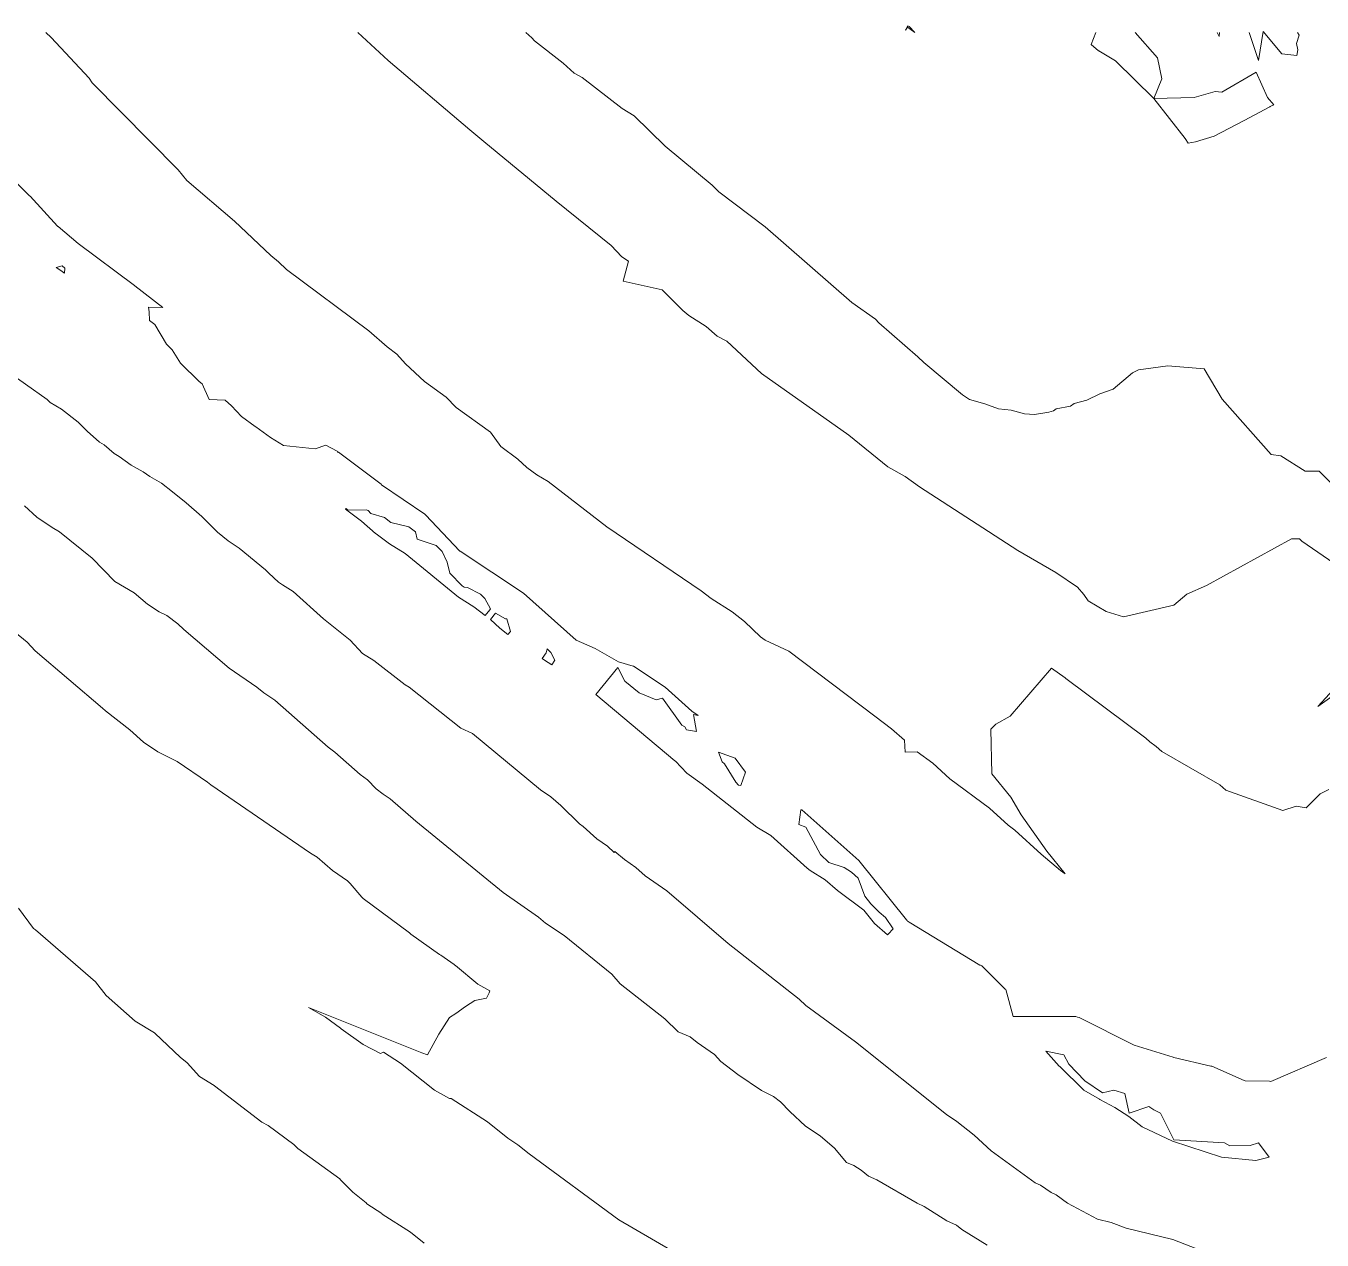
# Model space of a CAD drawing. Header units: metres. Extents: x 808187 to 810032, y 9155685 to 9157080.
# Drawn here: x 808365.2 to 808521.2, y 9156925 to 9157071.2 of the extents above; entities that cross this region are included whole.
import ezdxf

# ---------------------------------------------------------------- set-up
doc = ezdxf.new("R2010")
doc.units = ezdxf.units.M
doc.layers.add('C-TOPO-MAJR', color=9, linetype='Continuous')

msp = doc.modelspace()

# ---------------------------------------------------------------- linework, layer by layer
at = {"layer": 'C-TOPO-MAJR', "color": 9, "linetype": 'Continuous', "lineweight": 5}
for points, elevation in [([(808472.17, 9157070.39), (808471.51, 9157071.09), (808471.33, 9157071.17), (808471.05, 9157070.68), (808471.29, 9157071.03), (808472.17, 9157070.39)], 2900), ([(808500.96, 9157062.43), (808500.96, 9157062.43), (808504.73, 9157057.61), (808505.06, 9157057.06), (808505.97, 9157057.2), (808508.21, 9157057.89), (808511.8, 9157059.79), (808514.91, 9157061.45), (808514.93, 9157061.46), (808515.38, 9157061.69), (808514.63, 9157062.56), (808513.25, 9157065.59), (808509.14, 9157063.2), (808508.32, 9157063.29), (808505.78, 9157062.55), (808500.96, 9157062.43)], 2900), ([(808369.54, 9157042.29), (808368.83, 9157042.09), (808369.61, 9157041.55), (808369.63, 9157041.53), (808369.84, 9157041.39), (808369.87, 9157042.01), (808369.54, 9157042.29)], 2860), ([(808410.83, 9157007.66), (808417.25, 9157002.4), (808419.08, 9157001.25), (808420.47, 9157000.2), (808421.03, 9157000.88), (808421.11, 9157000.98), (808420.4, 9157002.22), (808419.91, 9157002.77), (808418.35, 9157003.55), (808417.92, 9157003.58), (808417.68, 9157003.76), (808416.19, 9157005.3), (808415.9, 9157006.59), (808415.29, 9157007.88), (808414.54, 9157008.6), (808412.29, 9157009.36), (808412.07, 9157010.26), (808411.28, 9157010.87), (808409.1, 9157011.4), (808408.34, 9157011.97), (808406.68, 9157012.45), (808406.36, 9157012.82), (808406.13, 9157012.9), (808403.91, 9157012.88), (808403.73, 9157013.08), (808403.66, 9157012.99), (808405.59, 9157011.53), (808407.25, 9157010.08), (808407.32, 9157010.04), (808408.94, 9157008.8), (808410.83, 9157007.66)], 2860), ([(808421.72, 9157000.46), (808421.08, 9156999.69), (808422.22, 9156998.67), (808423.19, 9156997.92), (808423.5, 9156998.28), (808423.08, 9156999.78), (808422.9, 9156999.77), (808421.72, 9157000.46)], 2860), ([(808428.38, 9156995.74), (808427.91, 9156996.19), (808427.79, 9156995.71), (808427.32, 9156995), (808427.59, 9156994.8), (808428.47, 9156994.25), (808428.84, 9156994.81), (808428.38, 9156995.74)], 2860), ([(808451.81, 9156981.32), (808450.56, 9156983.03), (808448.56, 9156983.73), (808449, 9156982.55), (808449.28, 9156982.32), (808450.64, 9156980.11), (808450.94, 9156979.77), (808451.23, 9156979.73), (808451.81, 9156981.32)], 2860), ([(808490.11, 9156947.28), (808487.95, 9156947.75), (808489.54, 9156945.93), (808489.63, 9156945.88), (808492.53, 9156943.03), (808494.39, 9156941.96), (808494.43, 9156941.92), (808496.24, 9156940.96), (808497.92, 9156939.87), (808499.53, 9156938.63), (808503.17, 9156936.89), (808503.18, 9156936.88), (808509.07, 9156934.96), (808513.2, 9156934.55), (808514.84, 9156934.96), (808513.53, 9156936.69), (808512.52, 9156936.36), (808510.08, 9156936.33), (808509.45, 9156936.71), (808503.36, 9156937.06), (808501.75, 9156940.28), (808500.95, 9156940.66), (808500.34, 9156941.06), (808497.99, 9156940.27), (808497.46, 9156942.65), (808496.13, 9156943.04), (808494.75, 9156942.7), (808492.64, 9156944.18), (808490.73, 9156946.16), (808490.11, 9156947.28)], 2860)]:
    msp.add_lwpolyline(points, close=True, dxfattribs=dict(at, elevation=elevation))
for points, elevation in [([(808367.57, 9157070.38), (808368.23, 9157069.77), (808372.81, 9157064.88), (808373.15, 9157064.32), (808383.49, 9157053.84), (808384.55, 9157052.55), (808390.29, 9157047.68), (808394.67, 9157043.53), (808395.6, 9157042.79), (808396.55, 9157041.86), (808406.47, 9157034.47), (808408.65, 9157032.52), (808409.84, 9157031.66), (808410.88, 9157030.49), (808413.14, 9157028.36), (808415.77, 9157026.49), (808416.97, 9157025.24), (808421.08, 9157022.26), (808422.34, 9157020.53), (808424.38, 9157019.02), (808425.47, 9157018.02), (808426.66, 9157017.12), (808428.05, 9157016.32), (808435.11, 9157010.88), (808446.47, 9157003.16), (808447.65, 9157002.23), (808450.19, 9157000.61), (808451.67, 9156999.48), (808453.59, 9156997.61), (808454.15, 9156997.22), (808457.01, 9156995.89), (808467.35, 9156988.07), (808469.35, 9156986.54), (808470.92, 9156985.16), (808471, 9156983.73), (808472.45, 9156983.76), (808474.33, 9156982.39), (808476.38, 9156980.52), (808481.15, 9156977), (808483.41, 9156974.94), (808484.22, 9156974.34), (808487.39, 9156971.44), (808489.72, 9156969.49), (808490.28, 9156969.09), (808488.05, 9156971.8), (808484.96, 9156976.18), (808483.72, 9156978.3), (808481.46, 9156981.14), (808481.33, 9156986.52), (808481.92, 9156987.09), (808483.66, 9156988.07), (808488.63, 9156993.86), (808490.26, 9156992.7), (808490.36, 9156992.62), (808499.96, 9156985.42), (808500.45, 9156984.99), (808501.21, 9156984.43), (808501.89, 9156983.83), (808508.87, 9156979.81), (808509.59, 9156979.14), (808516.45, 9156976.7), (808518.08, 9156977.23), (808519.27, 9156977.03), (808520.98, 9156978.7), (808521.99, 9156979.23)], 2870), ([(808405.12, 9157070.38), (808408.78, 9157067.01), (808418.63, 9157058.65), (808420.31, 9157057.27), (808428.99, 9157050.06), (808435.61, 9157044.72), (808436.91, 9157043.37), (808437.69, 9157042.84), (808437.08, 9157040.43), (808441.77, 9157039.41), (808444.23, 9157036.93), (808444.96, 9157036.3), (808447.05, 9157034.98), (808448.38, 9157033.83), (808449.54, 9157033.22), (808453.71, 9157029.32), (808464.22, 9157021.91), (808468.93, 9157018.07), (808471, 9157016.93), (808472.74, 9157015.69), (808484.56, 9157008.02), (808489.14, 9157005.36), (808491.76, 9157003.58), (808492.51, 9157002.72), (808493.02, 9157001.95), (808495.2, 9157000.66), (808497.3, 9157000.01), (808503.33, 9157001.43), (808504.92, 9157002.77), (808507.29, 9157003.82), (808517.5, 9157009.4), (808518.47, 9157009.41), (808518.74, 9157009.14), (808530.44, 9157001.11)], 2880), ([(808425.34, 9157070.38), (808426.09, 9157069.73), (808426.41, 9157069.38), (808429.85, 9157066.7), (808431.15, 9157065.5), (808432.13, 9157064.97), (808436.96, 9157061.23), (808438.41, 9157060.35), (808442.12, 9157056.69), (808447.76, 9157051.99), (808448.58, 9157051.19), (808454.16, 9157047), (808464.6, 9157037.86), (808467.45, 9157035.87), (808467.83, 9157035.44), (808472.54, 9157031.35), (808473.24, 9157030.63), (808477.9, 9157026.74), (808478.77, 9157026.2), (808480.6, 9157025.69), (808482.23, 9157025.07), (808483.77, 9157024.9), (808485.36, 9157024.45), (808486.56, 9157024.4), (808488.3, 9157024.65), (808488.88, 9157024.82), (808489.19, 9157025.09), (808490.92, 9157025.39), (808491.34, 9157025.71), (808492.89, 9157026.1), (808494.46, 9157026.88), (808496.03, 9157027.45), (808498.37, 9157029.4), (808499.09, 9157029.75), (808502.64, 9157030.26), (808506.99, 9157029.9), (808509.18, 9157026.22), (808515.06, 9157019.58), (808516.23, 9157019.42), (808519.15, 9157017.57), (808520.84, 9157017.58), (808524.72, 9157013.65)], 2890), ([(808493.95, 9157070.38), (808493.4, 9157068.94), (808494.28, 9157068.18), (808494.31, 9157068.16), (808496.33, 9157066.98), (808500.95, 9157062.44), (808500.94, 9157062.45), (808500.95, 9157062.44), (808501.9, 9157064.8), (808501.38, 9157067.32), (808498.71, 9157070.38)], 2900), ([(808508.58, 9157070.38), (808508.8, 9157069.89), (808508.86, 9157070.38)], 2900), ([(808512.41, 9157070.38), (808513.54, 9157067.02), (808514.1, 9157070.51), (808516.34, 9157067.82), (808518.17, 9157067.63), (808518.28, 9157068.28), (808518.13, 9157069.05), (808518.43, 9157070.06), (808518.25, 9157070.38)], 2900), ([(808364.06, 9157052.29), (808365.6, 9157050.72), (808365.63, 9157050.7), (808365.69, 9157050.66), (808368.99, 9157047.05), (808369.03, 9157047.02), (808369.05, 9157047.01), (808371.48, 9157044.97), (808378.23, 9157039.92), (808378.27, 9157039.88), (808381.66, 9157037.28), (808379.93, 9157037.3), (808380.03, 9157036.75), (808380.04, 9157035.71), (808380.68, 9157035.21), (808382.11, 9157032.85), (808382.79, 9157032.19), (808383.77, 9157030.57), (808386.05, 9157028.37), (808386.38, 9157028.1), (808387.25, 9157026.2), (808389.18, 9157026.12), (808389.93, 9157025.45), (808391.13, 9157024.13), (808392.76, 9157022.94), (808392.85, 9157022.9), (808394.6, 9157021.6), (808396.18, 9157020.67), (808399.98, 9157020.25), (808401.28, 9157020.69), (808402.63, 9157019.96), (808402.67, 9157019.91), (808402.72, 9157019.87), (808402.79, 9157019.84), (808407.95, 9157015.99), (808407.99, 9157015.94), (808413.18, 9157012.4), (808413.21, 9157012.38), (808413.24, 9157012.35), (808413.26, 9157012.32), (808417.4, 9157007.95), (808417.43, 9157007.92), (808425.07, 9157002.88), (808431.42, 9156997.21), (808433.71, 9156996.21), (808436.52, 9156994.59), (808438.28, 9156994.08), (808438.3, 9156994.07), (808442.11, 9156991.55), (808442.13, 9156991.54), (808445.32, 9156988.67), (808445.33, 9156988.67), (808446.1, 9156988.13), (808445.54, 9156988.25), (808445.89, 9156986.23), (808444.69, 9156986.43), (808444.48, 9156986.77), (808444.14, 9156986.98), (808441.82, 9156990.23), (808441.02, 9156990.02), (808439.01, 9156990.86), (808437.25, 9156992.3), (808436.44, 9156993.91), (808433.78, 9156990.68), (808443.28, 9156982.7), (808443.38, 9156982.64), (808444.73, 9156981.2), (808446.56, 9156979.88), (808453.15, 9156974.7), (808454.83, 9156973.71), (808459.22, 9156969.76), (808459.57, 9156969.49), (808461.39, 9156968.38), (808462.85, 9156967.08), (808466.05, 9156964.69), (808467.32, 9156963.09), (808468.88, 9156961.73), (808468.97, 9156961.81), (808469.56, 9156962.46), (808468.63, 9156963.83), (808467.88, 9156964.47), (808466.87, 9156965.47), (808466.17, 9156966.38), (808465.36, 9156968.55), (808464.55, 9156969.27), (808463.65, 9156969.86), (808461.81, 9156970.46), (808460.8, 9156971.41), (808459.07, 9156974.7), (808458.23, 9156975.03), (808458.44, 9156976.78), (808458.56, 9156976.79), (808465.45, 9156970.7), (808471.19, 9156963.56), (808471.24, 9156963.48), (808471.31, 9156963.4), (808471.39, 9156963.34), (808471.49, 9156963.28), (808480, 9156958.09), (808480.08, 9156958.07), (808480.22, 9156957.99), (808483.04, 9156955.2), (808483.13, 9156955.15), (808484.02, 9156951.91), (808491.54, 9156951.91), (808491.77, 9156951.82), (808491.95, 9156951.77), (808498.57, 9156948.45), (808503.26, 9156947.01), (808503.33, 9156946.97), (808507.8, 9156945.92), (808507.93, 9156945.92), (808511.8, 9156944.21), (808511.92, 9156944.18), (808514.86, 9156944.11), (808515.02, 9156944.07), (808521.73, 9156946.98)], 2860), ([(808362.51, 9157029.88), (808367.72, 9157026.21), (808368.09, 9157025.82), (808369.45, 9157025.05), (808371.46, 9157023.46), (808372.57, 9157022.4), (808374.02, 9157021.07), (808374.58, 9157020.74), (808375.82, 9157019.68), (808376.41, 9157019.33), (808377.83, 9157018.27), (808379.29, 9157017.47), (808380.08, 9157016.91), (808381.49, 9157016.12), (808382.84, 9157015.08), (808384.47, 9157013.75), (808386.35, 9157012.09), (808388.22, 9157010.21), (808389.53, 9157009.18), (808390.84, 9157008.29), (808394.02, 9157005.69), (808394.42, 9157005.27), (808395.59, 9157004.22), (808396.05, 9157003.88), (808397.36, 9157003.09), (808401.01, 9156999.78), (808404.2, 9156997.22), (808405.71, 9156995.62), (808407.06, 9156994.75), (808410.83, 9156991.83), (808411.29, 9156991.55), (808417.52, 9156986.64), (808418.95, 9156985.97), (808427.11, 9156979.21), (808428.35, 9156978.34), (808429.58, 9156977.3), (808431.81, 9156975.09), (808432.26, 9156974.78), (808433.88, 9156973.31), (808435.19, 9156972.43), (808435.98, 9156971.66), (808436.06, 9156971.76), (808437.23, 9156970.82), (808438.59, 9156969.86), (808439.72, 9156968.85), (808442.31, 9156967.03), (808449.72, 9156960.7), (808458.26, 9156953.99), (808459.05, 9156953.23), (808465.02, 9156948.86), (808475.99, 9156940.09), (808477.21, 9156939.26), (808479.33, 9156937.61), (808481.37, 9156935.74), (808486.65, 9156931.88), (808487.29, 9156931.59), (808488.57, 9156930.72), (808489.18, 9156930.43), (808490.56, 9156929.43), (808494.16, 9156927.52), (808495.79, 9156927.09), (808497.6, 9156926.43), (808503.21, 9156925.04), (808511.39, 9156921.87)], 2850), ([(808364.99, 9157013.38), (808366.5, 9157012.03), (808368.32, 9157010.79), (808369.21, 9157010.27), (808373.14, 9157007.08), (808375.87, 9157004.29), (808378.2, 9157002.92), (808379.82, 9157001.57), (808381.2, 9157000.62), (808382.14, 9157000.17), (808383.45, 9156999.17), (808384.18, 9156998.51), (808389.66, 9156993.85), (808392.96, 9156991.56), (808393.82, 9156990.86), (808395.15, 9156990), (808401.54, 9156984.34), (808402.37, 9156983.75), (808405.43, 9156981.05), (808406.28, 9156980.41), (808407.35, 9156979.33), (808408.17, 9156978.66), (808409.04, 9156978.1), (808412.11, 9156975.43), (808422.63, 9156966.84), (808426.87, 9156963.86), (808427.73, 9156963.15), (808429.95, 9156961.65), (808435.72, 9156957.01), (808436.72, 9156955.86), (808442.09, 9156951.61), (808443.69, 9156950.07), (808445.15, 9156949.44), (808445.99, 9156948.78), (808448.07, 9156947.34), (808448.81, 9156946.5), (808450.85, 9156944.92), (808453.73, 9156942.98), (808455.18, 9156942.29), (808455.99, 9156941.63), (808457.11, 9156940.48), (808459.02, 9156938.72), (808460.78, 9156937.52), (808462.5, 9156936.07), (808463.94, 9156934.33), (808464.85, 9156933.98), (808465.73, 9156933.42), (808466.6, 9156932.68), (808467.59, 9156932.25), (808472.44, 9156929.45), (808473.31, 9156929.03), (808476.04, 9156927.32), (808477.17, 9156926.77), (808477.85, 9156926.25), (808480.87, 9156924.38)], 2840), ([(808442.69, 9156923.85), (808436.55, 9156927.42), (808425.74, 9156935.37), (808424.39, 9156936.44), (808423.19, 9156937.24), (808420.74, 9156939.21), (808416.36, 9156942.02), (808416.17, 9156942.04), (808414.36, 9156943.04), (808410.28, 9156946.27), (808408.21, 9156947.6), (808407.84, 9156947.44), (808405.78, 9156948.54), (808403.13, 9156950.41), (808403.13, 9156950.41), (808403.05, 9156950.49), (808403.04, 9156950.5), (808401.22, 9156951.82), (808399.18, 9156953), (808412.82, 9156947.55), (808413.52, 9156947.28), (808414.88, 9156949.76), (808416.18, 9156951.77), (808416.94, 9156952.25), (808418.09, 9156953.13), (808419.23, 9156953.82), (808420.62, 9156954.1), (808420.93, 9156954.76), (808421.02, 9156955.01), (808419.57, 9156955.78), (808416.9, 9156958.05), (808416.81, 9156958.1), (808416.72, 9156958.15), (808415.13, 9156959.28), (808414.97, 9156959.37), (808411.51, 9156961.83), (808411.34, 9156961.98), (808405.76, 9156966.12), (808405.6, 9156966.27), (808404.2, 9156967.93), (808403.87, 9156968.23), (808402.07, 9156969.48), (808400.24, 9156971.08), (808399.45, 9156971.56), (808387.44, 9156979.79), (808387.03, 9156980.13), (808383.4, 9156982.61), (808381.07, 9156983.77), (808379.34, 9156984.94), (808377.7, 9156986.42), (808374.75, 9156988.7), (808374.39, 9156989.04), (808366.28, 9156995.94), (808365.31, 9156996.99), (808359.45, 9157001.74)], 2830), ([(808527.76, 9156996.88), (808520.67, 9156989.22), (808522.65, 9156990.62)], 2880), ([(808364.28, 9156964.95), (808366.08, 9156962.5), (808366.32, 9156962.34), (808373.56, 9156956.09), (808374.85, 9156954.45), (808378.32, 9156951.34), (808380.64, 9156949.95), (808380.74, 9156949.87), (808383.74, 9156947), (808384.57, 9156946.33), (808386.08, 9156944.68), (808387.85, 9156943.59), (808387.87, 9156943.57), (808393.57, 9156939.18), (808394.35, 9156938.77), (808397.41, 9156936.49), (808397.89, 9156936.01), (808402.98, 9156932.35), (808403.06, 9156932.25), (808404.54, 9156930.76), (808406.12, 9156929.46), (808406.22, 9156929.35), (808408.03, 9156928.17), (808408.07, 9156928.11), (808411.48, 9156925.93), (808413.12, 9156924.61)], 2820)]:
    msp.add_lwpolyline(points, dxfattribs=dict(at, elevation=elevation))

doc.saveas('drawing.dxf')
